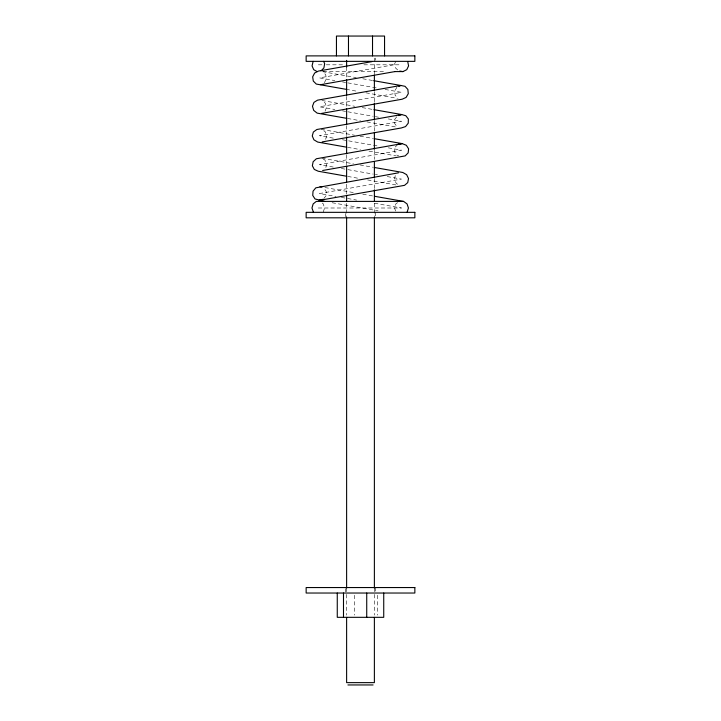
<?xml version="1.0" encoding="UTF-8"?>
<svg xmlns="http://www.w3.org/2000/svg" width="721" height="721" viewBox="0 0 721 721"><rect width="100%" height="100%" fill="white"/><g stroke="black" fill="none" stroke-linecap="round" stroke-linejoin="round"><path stroke-width="0.54" stroke-dasharray="3.6 2.7" d="M325.856 167.533L326.649 163.451L324.702 159.828L321.755 158.476M395.27 175.554L394.468 179.628L396.352 183.494L398.271 184.585M325.64 139.387L326.748 135.458L325.09 131.619L321.305 129.347L354.579 135.215M323.314 212.082L324.513 207.999L323.314 203.926L321.746 202.664M325.063 111.223L326.532 107.312L325.315 103.211L322.738 101.165M395.775 61.357L394.648 63.718L395.496 67.909L397.884 70.162M324.36 82.744L326.343 78.922L325.712 74.705L322.711 71.694L356.165 77.598M396.901 87.25L394.72 90.981L395.126 95.217L397.974 98.362M396.748 116.784L394.738 119.344L394.639 123.489L397.154 126.779M323.891 198.419L325.973 195.905L326.271 191.651L323.981 188.127M397.821 144.443L394.829 147.463L394.387 151.509L396.658 155.051L398.713 155.889M397.568 202.664L395.847 203.926L394.567 207.999L395.586 211.064M393.666 64.809L319.502 77.886L334.886 80.599M318.358 64.809L322.332 64.809M326.307 64.809L344.935 64.809M363.907 64.809L401.615 64.809M323.179 71.586L386.177 71.586M318.24 207.999L401.498 207.999L373.172 203.007M362.753 78.76L372.631 80.5M342.439 81.924L345.674 82.5M347.828 82.879L378.561 88.295M385.032 89.44L401.498 92.342L319.502 106.798L334.886 109.511M346.08 89.314L358.238 91.459M365.98 92.829L397.109 98.317M321.881 100.48L354.687 106.266M362.185 107.591L372.91 109.484M342.439 110.845L345.674 111.413M347.828 111.791L373.172 116.261M375.326 116.64L378.561 117.208M388.277 118.92L401.498 121.254L319.502 135.71L334.886 138.423M347.423 118.451L360.437 120.749M366.935 121.894L396.379 127.085M360.013 136.179L373.054 138.477M342.439 139.757L377.489 145.939M388.277 147.841L401.498 150.166L319.502 164.631L333.805 167.155M347.594 147.345L360.428 149.607M368.981 151.122L395.892 155.862M321.881 158.223L353.398 163.784M360.013 164.947L373.235 167.281M341.357 168.48L345.674 169.246M347.828 169.624L373.172 174.094M375.326 174.473L377.489 174.852M387.195 176.564L401.498 179.087L319.502 193.543L335.968 196.445M347.765 176.438L358.779 178.375M367.593 179.926L396.892 185.099M324.901 187.532L355.228 192.877M362.771 194.21L373.541 196.103M341.357 197.401L356.643 200.096M332.102 202.727L378.083 210.838M377.507 595.24L377.507 615.112M375.299 58.077L375.299 60.267M375.299 212.334L375.299 216.715M375.299 587.552L375.299 591.941M374.379 58.131L374.379 73.884M374.379 91.891L374.379 103.148M374.379 121.146L374.379 131.276M374.379 150.401L374.379 159.404M374.379 178.538L374.379 189.785M374.379 203.286L374.379 216.796M374.379 588.12L374.379 615.121M354.272 595.24L354.272 615.112M346.621 67.134L346.621 78.391M346.621 96.389L346.621 107.645M346.621 125.652L346.621 135.773M346.621 154.907L346.621 165.028M346.621 184.161L346.621 194.291M346.621 203.286L346.621 216.796M346.621 588.12L346.621 615.121M345.701 213.434L345.701 216.715M345.701 588.651L345.701 591.941"/><path stroke-width="1.08" d="M407.14 212.082L408.428 207.999L407.068 203.926L403.58 201.402L374.614 196.292M313.148 61.357L312.058 65.89L313.689 69.667L317.114 71.586M321.016 70.919L323.891 67.909L324.666 63.718L323.639 61.357M394.784 71.586L402.994 71.586L406.779 69.667L408.591 65.89L407.735 61.7M398.866 86.367L400.831 85.475L405.022 86.313L407.87 89.458L408.275 93.703L406.094 97.425L402.156 99.21L321.476 113.431M398.479 115.585L401.66 114.549L405.842 115.73L408.356 119.028L408.257 123.165L405.572 126.581L401.336 127.959L322.179 141.92M398.452 172.833L315.807 187.83L313.04 191.182L312.734 195.436L315.023 198.96L324.865 201.456M323.197 199.257L319.015 200.42L404.544 185.342L407.725 182.62L408.528 178.547L406.644 174.68L402.796 172.49L374.343 167.479M397.821 144.443L402.219 143.614L406.338 145.291L408.609 148.832L408.167 152.879L405.175 155.898L322.647 170.498M371.874 61.636L318.484 71.055L314.644 73.019L312.662 76.841L313.293 81.058L316.294 84.069L346.08 89.314M320.521 84.708L394.946 71.586M403.58 201.402L316.303 201.402L313.157 203.926L311.959 207.999L313.482 212.334M347.919 684.95L373.081 684.95M399.758 71.082L402.994 71.586M373.721 80.689L400.831 85.475L317.528 100.165L313.941 102.373L312.472 106.275L313.689 110.376L317.132 113.116L346.332 118.262M373.974 109.673L401.66 114.549L316.825 129.51L313.365 132.033L312.256 135.972L313.914 139.802L317.709 142.073L346.522 147.156M374.145 138.666L402.219 143.614L316.366 158.755L313.148 161.729L312.355 165.803L314.302 169.435L318.231 171.228L346.666 176.239M319.989 186.667L321.954 187.009M384.554 55.887L384.554 36.05L336.446 36.05L336.446 55.887M383.734 593.032L383.734 617.32L337.266 617.32L337.266 593.032M374.379 75.011L374.379 90.765M374.379 103.148L374.379 120.019M374.379 132.403L374.379 149.274M374.379 161.657L374.379 177.411M374.379 189.785L374.379 201.042M374.379 217.913L374.379 588.12M374.379 617.374L374.379 682.634L346.621 682.634L346.621 617.374M372.523 36.05L372.523 55.887M366.728 593.032L366.728 617.32M348.477 36.05L348.477 55.887M346.621 60.384L346.621 67.134M346.621 79.517L346.621 95.271M346.621 108.772L346.621 124.526M346.621 136.9L346.621 153.78M346.621 166.154L346.621 181.908M346.621 195.409L346.621 201.042M346.621 217.913L346.621 588.12M343.493 593.032L343.493 617.32M414.854 55.887L306.146 55.887L306.146 61.357L414.854 61.357L414.854 55.887M414.854 212.334L306.146 212.334L306.146 217.814L414.854 217.814L414.854 212.334M414.854 587.552L306.146 587.552L306.146 593.032L414.854 593.032L414.854 587.552"/></g></svg>
